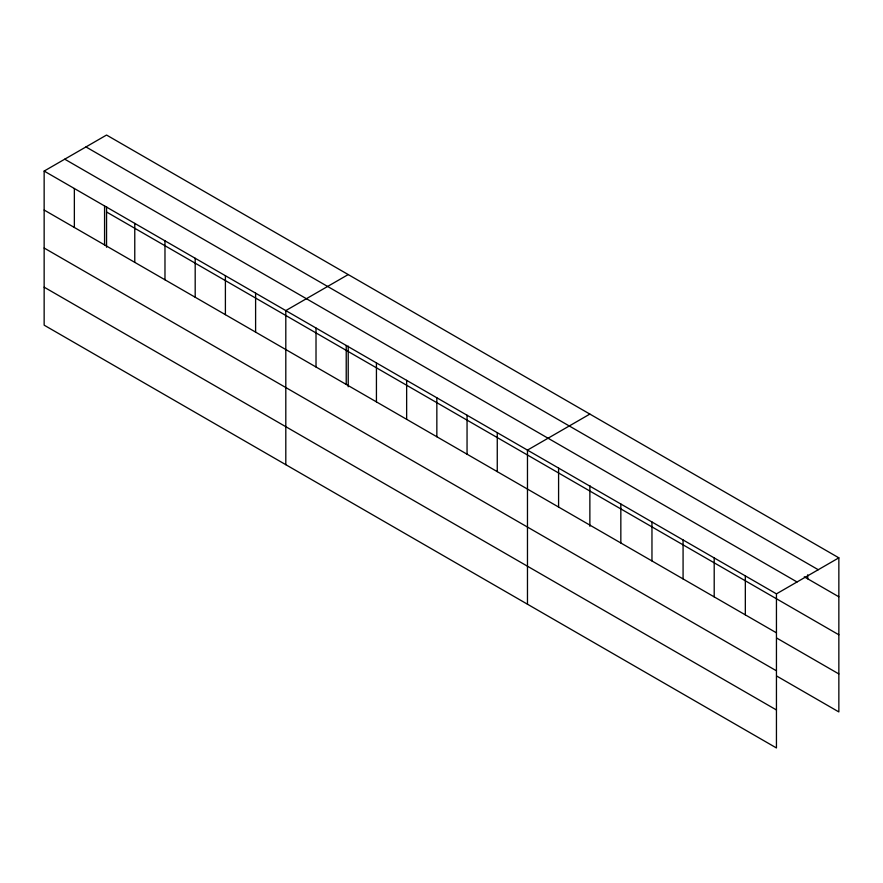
<?xml version="1.0" encoding="UTF-8"?>
<svg xmlns="http://www.w3.org/2000/svg" width="883" height="883" viewBox="0 0 883 883"><rect width="100%" height="100%" fill="white"/><g stroke="black" fill="none" stroke-linecap="round" stroke-linejoin="round"><path stroke-width="1.32" d="M776.444 670.815L776.444 593.862L44.15 171.07L44.15 325.165L776.444 747.956L776.444 670.815L44.15 248.024M776.61 675.992L838.85 711.93L838.85 557.835L106.556 135.044L44.15 171.07M348.211 274.569L285.805 310.595L285.805 464.69M589.866 414.083L527.471 450.109L527.471 604.204M776.444 593.862L838.85 557.835M85.96 146.931L818.254 569.723M804.27 576.831L838.85 596.798M64.746 159.183L797.04 581.974M106.556 211.997L838.85 634.789M44.15 210.033L776.444 632.824M776.61 638.001L838.85 673.939M44.15 287.174L776.444 709.965M807.724 574.8L807.724 578.829M745.329 575.893L745.329 614.855M714.204 557.924L714.204 596.886M683.078 539.954L683.078 578.917M651.963 521.985L651.963 560.948M620.837 504.016L620.837 542.979M589.866 485.617L589.866 526.268M558.586 468.078L558.586 507.041M497.261 432.67L497.261 471.632M467.052 415.231L467.052 454.193M436.842 397.791L436.842 436.754M406.644 380.352L406.644 419.315M376.434 362.913L376.434 401.875M348.211 346.092L348.211 386.754M346.224 345.474L346.224 384.436M316.015 328.034L316.015 366.997M255.606 293.156L255.606 332.118M225.397 275.717L225.397 314.679M195.187 258.277L195.187 297.24M164.978 240.838L164.978 279.79M134.768 223.388L134.768 262.35M106.556 206.578L106.556 247.229M104.569 205.949L104.569 244.911M74.36 188.509L74.36 227.472"/></g></svg>
